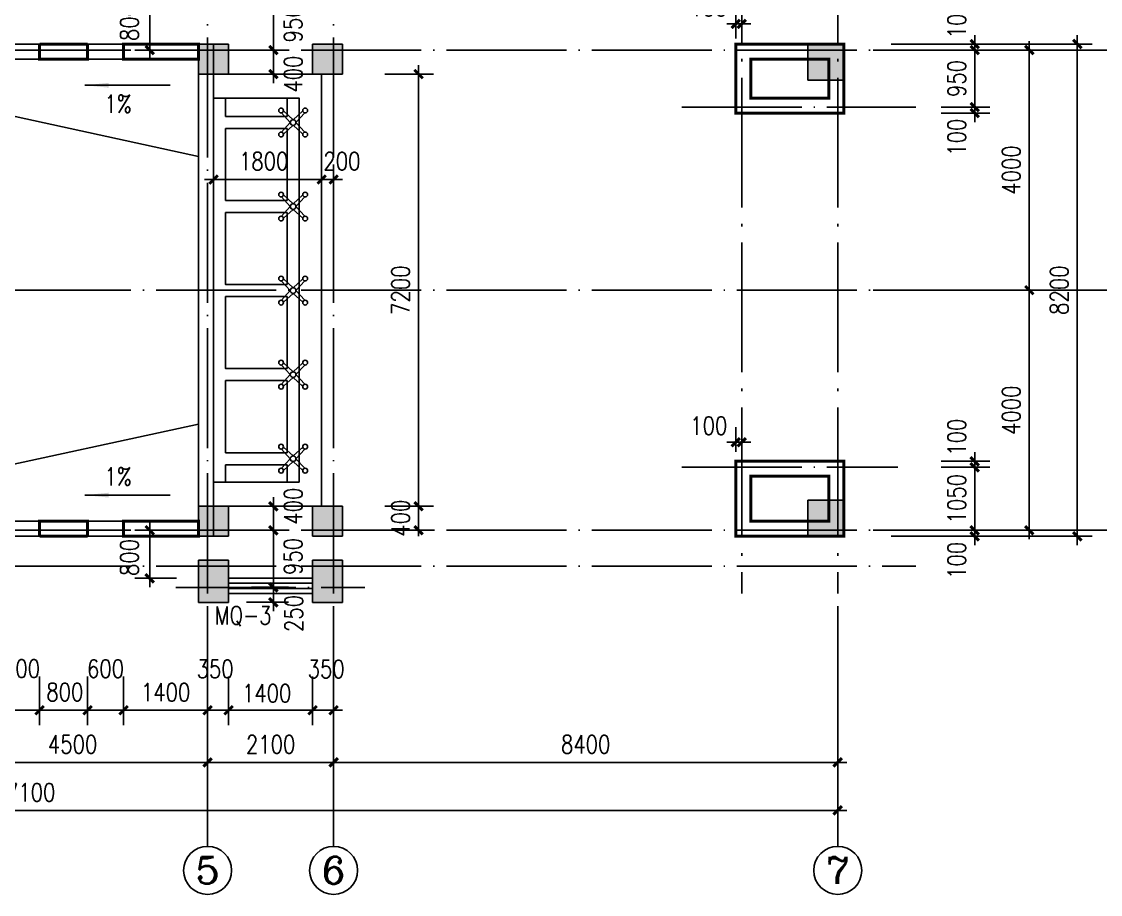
# Model space of a CAD drawing. Extents: x 535358 to 858566, y -185481 to -98609.
# Drawn here: x 797393 to 815370, y -142450 to -127909 of the extents above; entities that cross this region are included whole.
import ezdxf
from ezdxf.enums import TextEntityAlignment as Align

# ---------------------------------------------------------------- set-up
doc = ezdxf.new("R2010")
doc.units = 0
doc.header["$LTSCALE"] = 1000
doc.header["$MEASUREMENT"] = 0
doc.linetypes.add('ACAD_ISO04W100', pattern=[30.5, 24, -3, 0.5, -3])
doc.linetypes.add('DOTE', pattern=[2.42, 2, -0.2, 0.02, -0.2])
doc.layers.get('0').update_dxf_attribs({"linetype": 'CONTINUOUS'})
doc.layers.get('DEFPOINTS').update_dxf_attribs({"linetype": 'CONTINUOUS'})
for name, color, linetype in [('AXIS', 3, 'CONTINUOUS'), ('AXIS_TEXT', 3, 'CONTINUOUS'), ('COLUMN', 7, 'CONTINUOUS'), ('DOTE', 1, 'DOTE'), ('LEVL', 3, 'CONTINUOUS'), ('PUB_DIM', 3, 'CONTINUOUS'), ('PUB_SYMB', 3, 'CONTINUOUS'), ('PUB_WALL', 255, 'CONTINUOUS'), ('SOLID_HATCH', 251, 'CONTINUOUS'), ('WALL', 151, 'CONTINUOUS'), ('WINDOW', 2, 'CONTINUOUS'), ('WINDOW_TEXT', 7, 'CONTINUOUS')]:
    doc.layers.add(name, color=color, linetype=linetype)
doc.styles.add('_SIMPLEX', font='SIMPLEX.shx', dxfattribs={"width": 0.8})
doc.styles.add('COMPLEX', font='COMPLEX.shx')
doc.styles.add('dim_font', font='SIMPLEX.shx', dxfattribs={"width": 0.8})
doc.styles.add('SIMPLEX', font='SIMPLEX.SHX')
doc.dimstyles.new('DIMN', dxfattribs={"dimtxt": 300, "dimasz": 100, "dimexe": 250, "dimexo": 300, "dimgap": 0, "dimtad": 0, "dimdec": 0, "dimzin": 0, "dimdsep": 46, "dimtxsty": 'dim_font', "dimblk": 'ARCHTICK', "dimcen": 0.09, "dimdle": 150, "dimclrt": 7, "dimazin": 0, "dimtfac": 1, "dimtdec": 0, "dimtix": 1, "dimtmove": 2, "dimatfit": 3, "dimldrblk": 'ARCHTICK', "dimfxl": 1, "dimtvp": 1, "dimtolj": 1, "dimtzin": 0, "dimarcsym": 0})

# ---------------------------------------------------------------- blocks, each defined once
blk = doc.blocks.new('_FZH')
for p, q in [((-0.5, 0.5), (-0.5, -0.5)), ((0.5, 0.5), (-0.5, 0.5)), ((0.5, -0.5), (0.5, 0.5)), ((-0.5, -0.5), (0.5, -0.5))]:
    blk.add_line(p, q)
at = {"layer": 'SOLID_HATCH'}
blk.add_solid([(0.5, 0.5), (0.5, -0.5), (-0.5, 0.5), (-0.5, -0.5)], dxfattribs=at)
blk = doc.blocks.new('_wblk')
for p, q in [((-0.5, 0.5), (0.5, 0.5)), ((0.5, 0.167), (-0.5, 0.167)), ((0.5, -0.167), (-0.5, -0.167)), ((-0.5, -0.5), (0.5, -0.5))]:
    blk.add_line(p, q)
at = {"layer": 'WINDOW_TEXT', "style": 'SIMPLEX', "flags": 9}
blk.add_attdef('A', text='', height=1, dxfattribs=at).set_placement((0, 1.5), align=Align.MIDDLE)
blk = doc.blocks.new('_archtick')
at = {"const_width": 0.5}
blk.add_lwpolyline([(-0.7, -0.7), (0.7, 0.7)], dxfattribs=at)
blk = doc.blocks.new('*D786')
at = {"layer": 'AXIS', "color": 0, "lineweight": -2, "transparency": 16777216}
for p, q in [((814185, -128234), (814185, -132534)), ((811885, -128384), (814435, -128384)), ((811885, -132384), (814435, -132384))]:
    blk.add_line(p, q, dxfattribs=at)
at = {"layer": 'DEFPOINTS', "color": 0, "transparency": 16777216}
for p in [(811585, -128384), (811585, -132384), (814185, -132384)]:
    blk.add_point(p, dxfattribs=at)
at = {"layer": 'AXIS', "color": 0, "lineweight": -2, "transparency": 16777216, "xscale": 100, "yscale": 100, "zscale": 100}
for p, rotation in [((814185, -128384), 90), ((814185, -132384), 270)]:
    blk.add_blockref('_archtick', p, dxfattribs=dict(at, rotation=rotation))
at = {"layer": 'AXIS', "color": 7, "transparency": 16777216, "insert": (813885, -130384), "char_height": 300, "attachment_point": 5, "rotation": 90, "style": 'dim_font'}
blk.add_mtext('\\A1;4000', dxfattribs=at)
blk = doc.blocks.new('*D787')
at = {"layer": 'AXIS', "color": 0, "lineweight": -2, "transparency": 16777216}
for p, q in [((814185, -132234), (814185, -136534)), ((811885, -132384), (814435, -132384)), ((811885, -136384), (814435, -136384))]:
    blk.add_line(p, q, dxfattribs=at)
at = {"layer": 'DEFPOINTS', "color": 0, "transparency": 16777216}
for p in [(811585, -132384), (811585, -136384), (814185, -136384)]:
    blk.add_point(p, dxfattribs=at)
at = {"layer": 'AXIS', "color": 0, "lineweight": -2, "transparency": 16777216, "xscale": 100, "yscale": 100, "zscale": 100}
for p, rotation in [((814185, -132384), 90), ((814185, -136384), 270)]:
    blk.add_blockref('_archtick', p, dxfattribs=dict(at, rotation=rotation))
at = {"layer": 'AXIS', "color": 7, "transparency": 16777216, "insert": (813885, -134384), "char_height": 300, "attachment_point": 5, "rotation": 90, "style": 'dim_font'}
blk.add_mtext('\\A1;4000', dxfattribs=at)
blk = doc.blocks.new('*D788')
at = {"layer": 'AXIS', "color": 0, "lineweight": -2, "transparency": 16777216}
for p, q in [((814985, -128134), (814985, -136634)), ((811885, -128284), (815235, -128284)), ((811885, -136484), (815235, -136484))]:
    blk.add_line(p, q, dxfattribs=at)
at = {"layer": 'DEFPOINTS', "color": 0, "transparency": 16777216}
for p in [(811585, -128284), (811585, -136484), (814985, -136484)]:
    blk.add_point(p, dxfattribs=at)
at = {"layer": 'AXIS', "color": 0, "lineweight": -2, "transparency": 16777216, "xscale": 100, "yscale": 100, "zscale": 100}
for p, rotation in [((814985, -128284), 90), ((814985, -136484), 270)]:
    blk.add_blockref('_archtick', p, dxfattribs=dict(at, rotation=rotation))
at = {"layer": 'AXIS', "color": 7, "transparency": 16777216, "insert": (814685, -132384), "char_height": 300, "attachment_point": 5, "rotation": 90, "style": 'dim_font'}
blk.add_mtext('\\A1;8200', dxfattribs=at)
blk = doc.blocks.new('*D789')
at = {"layer": 'AXIS', "color": 0, "lineweight": -2, "transparency": 16777216}
for p, q in [((800493, -137950), (800493, -140500)), ((802593, -137950), (802593, -140500)), ((802743, -140250), (800343, -140250))]:
    blk.add_line(p, q, dxfattribs=at)
at = {"layer": 'DEFPOINTS', "color": 0, "transparency": 16777216}
for p in [(800493, -137650), (802593, -137650), (800493, -140250)]:
    blk.add_point(p, dxfattribs=at)
at = {"layer": 'AXIS', "color": 0, "lineweight": -2, "transparency": 16777216, "xscale": 100, "yscale": 100, "zscale": 100, "rotation": 180}
blk.add_blockref('_archtick', (800493, -140250), dxfattribs=at)
at = {"layer": 'AXIS', "color": 0, "lineweight": -2, "transparency": 16777216, "xscale": 100, "yscale": 100, "zscale": 100}
blk.add_blockref('_archtick', (802593, -140250), dxfattribs=at)
at = {"layer": 'AXIS', "color": 7, "transparency": 16777216, "insert": (801543, -139950), "char_height": 300, "attachment_point": 5, "style": 'dim_font'}
blk.add_mtext('\\A1;2100', dxfattribs=at)
blk = doc.blocks.new('*D790')
at = {"layer": 'AXIS', "color": 0, "lineweight": -2, "transparency": 16777216}
for p, q in [((795993, -137950), (795993, -140500)), ((800493, -137950), (800493, -140500)), ((800643, -140250), (795843, -140250))]:
    blk.add_line(p, q, dxfattribs=at)
at = {"layer": 'DEFPOINTS', "color": 0, "transparency": 16777216}
for p in [(795993, -137650), (800493, -137650), (795993, -140250)]:
    blk.add_point(p, dxfattribs=at)
at = {"layer": 'AXIS', "color": 0, "lineweight": -2, "transparency": 16777216, "xscale": 100, "yscale": 100, "zscale": 100, "rotation": 180}
blk.add_blockref('_archtick', (795993, -140250), dxfattribs=at)
at = {"layer": 'AXIS', "color": 0, "lineweight": -2, "transparency": 16777216, "xscale": 100, "yscale": 100, "zscale": 100}
blk.add_blockref('_archtick', (800493, -140250), dxfattribs=at)
at = {"layer": 'AXIS', "color": 7, "transparency": 16777216, "insert": (798243, -139950), "char_height": 300, "attachment_point": 5, "style": 'dim_font'}
blk.add_mtext('\\A1;4500', dxfattribs=at)
blk = doc.blocks.new('*D794')
at = {"layer": 'AXIS', "color": 0, "lineweight": -2, "transparency": 16777216}
for p, q in [((783893, -137950), (783893, -141300)), ((810993, -137950), (810993, -141300)), ((811143, -141050), (783743, -141050))]:
    blk.add_line(p, q, dxfattribs=at)
at = {"layer": 'DEFPOINTS', "color": 0, "transparency": 16777216}
for p in [(783893, -137650), (810993, -137650), (783893, -141050)]:
    blk.add_point(p, dxfattribs=at)
at = {"layer": 'AXIS', "color": 0, "lineweight": -2, "transparency": 16777216, "xscale": 100, "yscale": 100, "zscale": 100, "rotation": 180}
blk.add_blockref('_archtick', (783893, -141050), dxfattribs=at)
at = {"layer": 'AXIS', "color": 0, "lineweight": -2, "transparency": 16777216, "xscale": 100, "yscale": 100, "zscale": 100}
blk.add_blockref('_archtick', (810993, -141050), dxfattribs=at)
at = {"layer": 'AXIS', "color": 7, "transparency": 16777216, "insert": (797443, -140750), "char_height": 300, "attachment_point": 5, "style": 'dim_font'}
blk.add_mtext('\\A1;27100', dxfattribs=at)
blk = doc.blocks.new('_axiso')
blk.add_circle((0, 0), 0.5)
at = {"layer": 'AXIS_TEXT', "style": 'COMPLEX', "width": 1.041667}
blk.add_attdef('A', text='', height=0.56, dxfattribs=at).set_placement((-0.25, -0.28), (0.25, -0.28), align=Align.FIT)
blk = doc.blocks.new('*D801')
at = {"layer": 'DEFPOINTS', "color": 0, "transparency": 16777216}
for p in [(812414, -128384), (812414, -129334), (813275, -129334)]:
    blk.add_point(p, dxfattribs=at)
at = {"layer": 'PUB_DIM', "color": 0, "lineweight": -2, "transparency": 16777216}
for p, q in [((813275, -128234), (813275, -129484)), ((812714, -128384), (813525, -128384)), ((812714, -129334), (813525, -129334))]:
    blk.add_line(p, q, dxfattribs=at)
at = {"layer": 'PUB_DIM', "color": 0, "lineweight": -2, "transparency": 16777216, "xscale": 100, "yscale": 100, "zscale": 100}
for p, rotation in [((813275, -128384), 90), ((813275, -129334), 270)]:
    blk.add_blockref('_archtick', p, dxfattribs=dict(at, rotation=rotation))
at = {"layer": 'PUB_DIM', "color": 7, "transparency": 16777216, "insert": (812975, -128859), "char_height": 300, "attachment_point": 5, "rotation": 90, "style": 'dim_font'}
blk.add_mtext('\\A1;950', dxfattribs=at)
blk = doc.blocks.new('*D802')
at = {"layer": 'DEFPOINTS', "color": 0, "transparency": 16777216}
for p in [(812414, -135334), (812414, -136384), (813275, -136384)]:
    blk.add_point(p, dxfattribs=at)
at = {"layer": 'PUB_DIM', "color": 0, "lineweight": -2, "transparency": 16777216}
for p, q in [((813275, -135184), (813275, -136534)), ((812714, -135334), (813525, -135334)), ((812714, -136384), (813525, -136384))]:
    blk.add_line(p, q, dxfattribs=at)
at = {"layer": 'PUB_DIM', "color": 0, "lineweight": -2, "transparency": 16777216, "xscale": 100, "yscale": 100, "zscale": 100}
for p, rotation in [((813275, -135334), 90), ((813275, -136384), 270)]:
    blk.add_blockref('_archtick', p, dxfattribs=dict(at, rotation=rotation))
at = {"layer": 'PUB_DIM', "color": 7, "transparency": 16777216, "insert": (812975, -135859), "char_height": 300, "attachment_point": 5, "rotation": 90, "style": 'dim_font'}
blk.add_mtext('\\A1;1050', dxfattribs=at)
blk = doc.blocks.new('*D803')
at = {"layer": 'AXIS', "color": 0, "lineweight": -2, "transparency": 16777216}
for p, q in [((802593, -137950), (802593, -140500)), ((810993, -137950), (810993, -140500)), ((811143, -140250), (802443, -140250))]:
    blk.add_line(p, q, dxfattribs=at)
at = {"layer": 'DEFPOINTS', "color": 0, "transparency": 16777216}
for p in [(802593, -137650), (810993, -137650), (802593, -140250)]:
    blk.add_point(p, dxfattribs=at)
at = {"layer": 'AXIS', "color": 0, "lineweight": -2, "transparency": 16777216, "xscale": 100, "yscale": 100, "zscale": 100, "rotation": 180}
blk.add_blockref('_archtick', (802593, -140250), dxfattribs=at)
at = {"layer": 'AXIS', "color": 0, "lineweight": -2, "transparency": 16777216, "xscale": 100, "yscale": 100, "zscale": 100}
blk.add_blockref('_archtick', (810993, -140250), dxfattribs=at)
at = {"layer": 'AXIS', "color": 7, "transparency": 16777216, "insert": (806793, -139950), "char_height": 300, "attachment_point": 5, "style": 'dim_font'}
blk.add_mtext('\\A1;8400', dxfattribs=at)
blk = doc.blocks.new('A$C675079D2')
for p, q in [((298, 574), (290, 356)), ((347, 574), (356, 356)), ((290, 356), (72, 347)), ((290, 290), (72, 299)), ((298, 72), (290, 290)), ((347, 72), (356, 290)), ((356, 356), (574, 347)), ((356, 290), (574, 299))]:
    blk.add_line(p, q)
for centre, radius in [((323, 606), 40), ((40, 323), 40), ((323, 323), 47), ((606, 323), 40), ((323, 40), 40)]:
    blk.add_circle(centre, radius)
blk = doc.blocks.new('A$C2CE6479E')
blk.add_blockref('A$C675079D2', (0, 0))
blk = doc.blocks.new('A$C7A80776F')
at = {"color": 7, "rotation": 45}
blk.add_blockref('A$C2CE6479E', (240, -217), dxfattribs=at)
blk = doc.blocks.new('*D818')
at = {"layer": 'DEFPOINTS', "color": 0, "transparency": 16777216}
for p in [(797093, -138521), (797693, -138521), (797693, -139382)]:
    blk.add_point(p, dxfattribs=at)
at = {"layer": 'PUB_DIM', "color": 0, "lineweight": -2, "transparency": 16777216}
for p, q in [((797093, -138821), (797093, -139632)), ((797693, -138821), (797693, -139632)), ((796943, -139382), (797843, -139382))]:
    blk.add_line(p, q, dxfattribs=at)
at = {"layer": 'PUB_DIM', "color": 0, "lineweight": -2, "transparency": 16777216, "xscale": 100, "yscale": 100, "zscale": 100, "rotation": 180}
blk.add_blockref('_archtick', (797093, -139382), dxfattribs=at)
at = {"layer": 'PUB_DIM', "color": 0, "lineweight": -2, "transparency": 16777216, "xscale": 100, "yscale": 100, "zscale": 100}
blk.add_blockref('_archtick', (797693, -139382), dxfattribs=at)
at = {"layer": 'PUB_DIM', "color": 7, "transparency": 16777216, "insert": (797393, -138688), "char_height": 300, "attachment_point": 5, "style": 'dim_font'}
blk.add_mtext('\\A1;600', dxfattribs=at)
blk = doc.blocks.new('*D819')
at = {"layer": 'DEFPOINTS', "color": 0, "transparency": 16777216}
for p in [(797693, -138521), (798493, -138521), (798493, -139382)]:
    blk.add_point(p, dxfattribs=at)
at = {"layer": 'PUB_DIM', "color": 0, "lineweight": -2, "transparency": 16777216}
for p, q in [((797693, -138821), (797693, -139632)), ((798493, -138821), (798493, -139632)), ((797543, -139382), (798643, -139382))]:
    blk.add_line(p, q, dxfattribs=at)
at = {"layer": 'PUB_DIM', "color": 0, "lineweight": -2, "transparency": 16777216, "xscale": 100, "yscale": 100, "zscale": 100, "rotation": 180}
blk.add_blockref('_archtick', (797693, -139382), dxfattribs=at)
at = {"layer": 'PUB_DIM', "color": 0, "lineweight": -2, "transparency": 16777216, "xscale": 100, "yscale": 100, "zscale": 100}
blk.add_blockref('_archtick', (798493, -139382), dxfattribs=at)
at = {"layer": 'PUB_DIM', "color": 7, "transparency": 16777216, "insert": (798114, -139079), "char_height": 300, "attachment_point": 5, "style": 'dim_font'}
blk.add_mtext('\\A1;800', dxfattribs=at)
blk = doc.blocks.new('*D820')
at = {"layer": 'DEFPOINTS', "color": 0, "transparency": 16777216}
for p in [(798493, -138521), (799093, -138521), (799093, -139382)]:
    blk.add_point(p, dxfattribs=at)
at = {"layer": 'PUB_DIM', "color": 0, "lineweight": -2, "transparency": 16777216}
for p, q in [((798493, -138821), (798493, -139632)), ((799093, -138821), (799093, -139632)), ((798343, -139382), (799243, -139382))]:
    blk.add_line(p, q, dxfattribs=at)
at = {"layer": 'PUB_DIM', "color": 0, "lineweight": -2, "transparency": 16777216, "xscale": 100, "yscale": 100, "zscale": 100, "rotation": 180}
blk.add_blockref('_archtick', (798493, -139382), dxfattribs=at)
at = {"layer": 'PUB_DIM', "color": 0, "lineweight": -2, "transparency": 16777216, "xscale": 100, "yscale": 100, "zscale": 100}
blk.add_blockref('_archtick', (799093, -139382), dxfattribs=at)
at = {"layer": 'PUB_DIM', "color": 7, "transparency": 16777216, "insert": (798793, -138691), "char_height": 300, "attachment_point": 5, "style": 'dim_font'}
blk.add_mtext('\\A1;600', dxfattribs=at)
blk = doc.blocks.new('*D821')
at = {"layer": 'DEFPOINTS', "color": 0, "transparency": 16777216}
for p in [(799093, -138521), (800493, -138521), (800493, -139382)]:
    blk.add_point(p, dxfattribs=at)
at = {"layer": 'PUB_DIM', "color": 0, "lineweight": -2, "transparency": 16777216}
for p, q in [((799093, -138821), (799093, -139632)), ((800493, -138821), (800493, -139632)), ((798943, -139382), (800643, -139382))]:
    blk.add_line(p, q, dxfattribs=at)
at = {"layer": 'PUB_DIM', "color": 0, "lineweight": -2, "transparency": 16777216, "xscale": 100, "yscale": 100, "zscale": 100, "rotation": 180}
blk.add_blockref('_archtick', (799093, -139382), dxfattribs=at)
at = {"layer": 'PUB_DIM', "color": 0, "lineweight": -2, "transparency": 16777216, "xscale": 100, "yscale": 100, "zscale": 100}
blk.add_blockref('_archtick', (800493, -139382), dxfattribs=at)
at = {"layer": 'PUB_DIM', "color": 7, "transparency": 16777216, "insert": (799793, -139082), "char_height": 300, "attachment_point": 5, "style": 'dim_font'}
blk.add_mtext('\\A1;1400', dxfattribs=at)
blk = doc.blocks.new('*D825')
at = {"layer": 'DEFPOINTS', "color": 0, "transparency": 16777216}
for p in [(800493, -138521), (800843, -138521), (800843, -139382)]:
    blk.add_point(p, dxfattribs=at)
at = {"layer": 'PUB_DIM', "color": 0, "lineweight": -2, "transparency": 16777216}
for p, q in [((800493, -138821), (800493, -139632)), ((800843, -138821), (800843, -139632)), ((800343, -139382), (800993, -139382))]:
    blk.add_line(p, q, dxfattribs=at)
at = {"layer": 'PUB_DIM', "color": 0, "lineweight": -2, "transparency": 16777216, "xscale": 100, "yscale": 100, "zscale": 100, "rotation": 180}
blk.add_blockref('_archtick', (800493, -139382), dxfattribs=at)
at = {"layer": 'PUB_DIM', "color": 0, "lineweight": -2, "transparency": 16777216, "xscale": 100, "yscale": 100, "zscale": 100}
blk.add_blockref('_archtick', (800843, -139382), dxfattribs=at)
at = {"layer": 'PUB_DIM', "color": 7, "transparency": 16777216, "insert": (800618, -138694), "char_height": 300, "attachment_point": 5, "style": 'dim_font'}
blk.add_mtext('\\A1;350', dxfattribs=at)
blk = doc.blocks.new('*D826')
at = {"layer": 'DEFPOINTS', "color": 0, "transparency": 16777216}
for p in [(800843, -138521), (802243, -138521), (802243, -139382)]:
    blk.add_point(p, dxfattribs=at)
at = {"layer": 'PUB_DIM', "color": 0, "lineweight": -2, "transparency": 16777216}
for p, q in [((800843, -138821), (800843, -139632)), ((802243, -138821), (802243, -139632)), ((800693, -139382), (802393, -139382))]:
    blk.add_line(p, q, dxfattribs=at)
at = {"layer": 'PUB_DIM', "color": 0, "lineweight": -2, "transparency": 16777216, "xscale": 100, "yscale": 100, "zscale": 100, "rotation": 180}
blk.add_blockref('_archtick', (800843, -139382), dxfattribs=at)
at = {"layer": 'PUB_DIM', "color": 0, "lineweight": -2, "transparency": 16777216, "xscale": 100, "yscale": 100, "zscale": 100}
blk.add_blockref('_archtick', (802243, -139382), dxfattribs=at)
at = {"layer": 'PUB_DIM', "color": 7, "transparency": 16777216, "insert": (801477, -139098), "char_height": 300, "attachment_point": 5, "style": 'dim_font'}
blk.add_mtext('\\A1;1400', dxfattribs=at)
blk = doc.blocks.new('*D827')
at = {"layer": 'DEFPOINTS', "color": 0, "transparency": 16777216}
for p in [(802243, -138521), (802593, -138521), (802593, -139382)]:
    blk.add_point(p, dxfattribs=at)
at = {"layer": 'PUB_DIM', "color": 0, "lineweight": -2, "transparency": 16777216}
for p, q in [((802243, -138821), (802243, -139632)), ((802593, -138821), (802593, -139632)), ((802093, -139382), (802743, -139382))]:
    blk.add_line(p, q, dxfattribs=at)
at = {"layer": 'PUB_DIM', "color": 0, "lineweight": -2, "transparency": 16777216, "xscale": 100, "yscale": 100, "zscale": 100, "rotation": 180}
blk.add_blockref('_archtick', (802243, -139382), dxfattribs=at)
at = {"layer": 'PUB_DIM', "color": 0, "lineweight": -2, "transparency": 16777216, "xscale": 100, "yscale": 100, "zscale": 100}
blk.add_blockref('_archtick', (802593, -139382), dxfattribs=at)
at = {"layer": 'PUB_DIM', "color": 7, "transparency": 16777216, "insert": (802468, -138696), "char_height": 300, "attachment_point": 5, "style": 'dim_font'}
blk.add_mtext('\\A1;350', dxfattribs=at)
blk = doc.blocks.new('*D830')
at = {"layer": 'DEFPOINTS', "color": 0, "transparency": 16777216}
for p in [(803147, -128784), (803147, -135984), (804008, -135984)]:
    blk.add_point(p, dxfattribs=at)
at = {"layer": 'PUB_DIM', "color": 0, "lineweight": -2, "transparency": 16777216}
for p, q in [((804008, -128634), (804008, -136134)), ((803447, -128784), (804258, -128784)), ((803447, -135984), (804258, -135984))]:
    blk.add_line(p, q, dxfattribs=at)
at = {"layer": 'PUB_DIM', "color": 0, "lineweight": -2, "transparency": 16777216, "xscale": 100, "yscale": 100, "zscale": 100}
for p, rotation in [((804008, -128784), 90), ((804008, -135984), 270)]:
    blk.add_blockref('_archtick', p, dxfattribs=dict(at, rotation=rotation))
at = {"layer": 'PUB_DIM', "color": 7, "transparency": 16777216, "insert": (803708, -132384), "char_height": 300, "attachment_point": 5, "rotation": 90, "style": 'dim_font'}
blk.add_mtext('\\A1;7200', dxfattribs=at)
blk = doc.blocks.new('*D831')
at = {"layer": 'DEFPOINTS', "color": 0, "transparency": 16777216}
for p in [(803147, -135984), (803147, -136384), (804008, -136384)]:
    blk.add_point(p, dxfattribs=at)
at = {"layer": 'PUB_DIM', "color": 0, "lineweight": -2, "transparency": 16777216}
for p, q in [((804008, -135984), (804008, -135884)), ((803447, -135984), (804258, -135984)), ((804008, -135984), (804008, -136384)), ((803447, -136384), (804258, -136384)), ((804008, -136384), (804008, -136484))]:
    blk.add_line(p, q, dxfattribs=at)
at = {"layer": 'PUB_DIM', "color": 0, "lineweight": -2, "transparency": 16777216, "xscale": 100, "yscale": 100, "zscale": 100}
for p, rotation in [((804008, -135984), 270), ((804008, -136384), 90)]:
    blk.add_blockref('_archtick', p, dxfattribs=dict(at, rotation=rotation))
at = {"layer": 'PUB_DIM', "color": 7, "transparency": 16777216, "insert": (803708, -136184), "char_height": 300, "attachment_point": 5, "rotation": 90, "style": 'dim_font'}
blk.add_mtext('\\A1;400', dxfattribs=at)
blk = doc.blocks.new('*D832')
at = {"layer": 'DEFPOINTS', "color": 0, "transparency": 16777216}
for p in [(802393, -130541), (800593, -131403), (802393, -131403)]:
    blk.add_point(p, dxfattribs=at)
at = {"layer": 'PUB_DIM', "color": 0, "lineweight": -2, "transparency": 16777216}
for p, q in [((800593, -131103), (800593, -130291)), ((802393, -131103), (802393, -130291)), ((800443, -130541), (802543, -130541))]:
    blk.add_line(p, q, dxfattribs=at)
at = {"layer": 'PUB_DIM', "color": 0, "lineweight": -2, "transparency": 16777216, "xscale": 100, "yscale": 100, "zscale": 100, "rotation": 180}
blk.add_blockref('_archtick', (800593, -130541), dxfattribs=at)
at = {"layer": 'PUB_DIM', "color": 0, "lineweight": -2, "transparency": 16777216, "xscale": 100, "yscale": 100, "zscale": 100}
blk.add_blockref('_archtick', (802393, -130541), dxfattribs=at)
at = {"layer": 'PUB_DIM', "color": 7, "transparency": 16777216, "insert": (801427, -130235), "char_height": 300, "attachment_point": 5, "style": 'dim_font'}
blk.add_mtext('\\A1;1800', dxfattribs=at)
blk = doc.blocks.new('*D833')
at = {"layer": 'DEFPOINTS', "color": 0, "transparency": 16777216}
for p in [(802593, -130541), (802393, -131403), (802593, -131403)]:
    blk.add_point(p, dxfattribs=at)
at = {"layer": 'PUB_DIM', "color": 0, "lineweight": -2, "transparency": 16777216}
for p, q in [((802393, -131103), (802393, -130291)), ((802593, -131103), (802593, -130291)), ((802243, -130541), (802743, -130541))]:
    blk.add_line(p, q, dxfattribs=at)
at = {"layer": 'PUB_DIM', "color": 0, "lineweight": -2, "transparency": 16777216, "xscale": 100, "yscale": 100, "zscale": 100, "rotation": 180}
blk.add_blockref('_archtick', (802393, -130541), dxfattribs=at)
at = {"layer": 'PUB_DIM', "color": 0, "lineweight": -2, "transparency": 16777216, "xscale": 100, "yscale": 100, "zscale": 100}
blk.add_blockref('_archtick', (802593, -130541), dxfattribs=at)
at = {"layer": 'PUB_DIM', "color": 7, "transparency": 16777216, "insert": (802732, -130235), "char_height": 300, "attachment_point": 5, "style": 'dim_font'}
blk.add_mtext('\\A1;200', dxfattribs=at)
blk = doc.blocks.new('*D841')
at = {"layer": 'DEFPOINTS', "color": 0, "transparency": 16777216}
for p in [(809393, -127947), (809293, -128489), (809393, -128489)]:
    blk.add_point(p, dxfattribs=at)
at = {"layer": 'PUB_DIM', "color": 0, "lineweight": -2, "transparency": 16777216}
for p, q in [((809293, -128189), (809293, -127697)), ((809393, -128189), (809393, -127697)), ((809143, -127947), (809543, -127947))]:
    blk.add_line(p, q, dxfattribs=at)
at = {"layer": 'PUB_DIM', "color": 0, "lineweight": -2, "transparency": 16777216, "xscale": 100, "yscale": 100, "zscale": 100, "rotation": 180}
blk.add_blockref('_archtick', (809293, -127947), dxfattribs=at)
at = {"layer": 'PUB_DIM', "color": 0, "lineweight": -2, "transparency": 16777216, "xscale": 100, "yscale": 100, "zscale": 100}
blk.add_blockref('_archtick', (809393, -127947), dxfattribs=at)
at = {"layer": 'PUB_DIM', "color": 7, "transparency": 16777216, "insert": (808843, -127672), "char_height": 300, "attachment_point": 5, "style": 'dim_font'}
blk.add_mtext('\\A1;100', dxfattribs=at)
blk = doc.blocks.new('*D842')
at = {"layer": 'DEFPOINTS', "color": 0, "transparency": 16777216}
for p in [(809393, -134917), (809293, -135378), (809393, -135378)]:
    blk.add_point(p, dxfattribs=at)
at = {"layer": 'PUB_DIM', "color": 0, "lineweight": -2, "transparency": 16777216}
for p, q in [((809293, -135078), (809293, -134667)), ((809393, -135078), (809393, -134667)), ((809143, -134917), (809543, -134917))]:
    blk.add_line(p, q, dxfattribs=at)
at = {"layer": 'PUB_DIM', "color": 0, "lineweight": -2, "transparency": 16777216, "xscale": 100, "yscale": 100, "zscale": 100, "rotation": 180}
blk.add_blockref('_archtick', (809293, -134917), dxfattribs=at)
at = {"layer": 'PUB_DIM', "color": 0, "lineweight": -2, "transparency": 16777216, "xscale": 100, "yscale": 100, "zscale": 100}
blk.add_blockref('_archtick', (809393, -134917), dxfattribs=at)
at = {"layer": 'PUB_DIM', "color": 7, "transparency": 16777216, "insert": (808843, -134642), "char_height": 300, "attachment_point": 5, "style": 'dim_font'}
blk.add_mtext('\\A1;100', dxfattribs=at)
blk = doc.blocks.new('*D843')
at = {"layer": 'DEFPOINTS', "color": 0, "transparency": 16777216}
for p in [(812414, -129334), (812414, -129434), (813275, -129434)]:
    blk.add_point(p, dxfattribs=at)
at = {"layer": 'PUB_DIM', "color": 0, "lineweight": -2, "transparency": 16777216}
for p, q in [((813275, -129184), (813275, -129584)), ((812714, -129334), (813525, -129334)), ((812714, -129434), (813525, -129434))]:
    blk.add_line(p, q, dxfattribs=at)
at = {"layer": 'PUB_DIM', "color": 0, "lineweight": -2, "transparency": 16777216, "xscale": 100, "yscale": 100, "zscale": 100}
for p, rotation in [((813275, -129334), 90), ((813275, -129434), 270)]:
    blk.add_blockref('_archtick', p, dxfattribs=dict(at, rotation=rotation))
at = {"layer": 'PUB_DIM', "color": 7, "transparency": 16777216, "insert": (812975, -129837), "char_height": 300, "attachment_point": 5, "rotation": 90, "style": 'dim_font'}
blk.add_mtext('\\A1;100', dxfattribs=at)
blk = doc.blocks.new('*D844')
at = {"layer": 'DEFPOINTS', "color": 0, "transparency": 16777216}
for p in [(812414, -128284), (813275, -128284), (812414, -128384)]:
    blk.add_point(p, dxfattribs=at)
at = {"layer": 'PUB_DIM', "color": 0, "lineweight": -2, "transparency": 16777216}
for p, q in [((813275, -128534), (813275, -128134)), ((812714, -128284), (813525, -128284)), ((812714, -128384), (813525, -128384))]:
    blk.add_line(p, q, dxfattribs=at)
at = {"layer": 'PUB_DIM', "color": 0, "lineweight": -2, "transparency": 16777216, "xscale": 100, "yscale": 100, "zscale": 100}
for p, rotation in [((813275, -128284), 90), ((813275, -128384), 270)]:
    blk.add_blockref('_archtick', p, dxfattribs=dict(at, rotation=rotation))
at = {"layer": 'PUB_DIM', "color": 7, "transparency": 16777216, "insert": (812975, -127882), "char_height": 300, "attachment_point": 5, "rotation": 90, "style": 'dim_font'}
blk.add_mtext('\\A1;100', dxfattribs=at)
blk = doc.blocks.new('*D845')
at = {"layer": 'DEFPOINTS', "color": 0, "transparency": 16777216}
for p in [(812414, -136384), (812414, -136484), (813275, -136484)]:
    blk.add_point(p, dxfattribs=at)
at = {"layer": 'PUB_DIM', "color": 0, "lineweight": -2, "transparency": 16777216}
for p, q in [((813275, -136234), (813275, -136634)), ((812714, -136384), (813525, -136384)), ((812714, -136484), (813525, -136484))]:
    blk.add_line(p, q, dxfattribs=at)
at = {"layer": 'PUB_DIM', "color": 0, "lineweight": -2, "transparency": 16777216, "xscale": 100, "yscale": 100, "zscale": 100}
for p, rotation in [((813275, -136384), 90), ((813275, -136484), 270)]:
    blk.add_blockref('_archtick', p, dxfattribs=dict(at, rotation=rotation))
at = {"layer": 'PUB_DIM', "color": 7, "transparency": 16777216, "insert": (812975, -136885), "char_height": 300, "attachment_point": 5, "rotation": 90, "style": 'dim_font'}
blk.add_mtext('\\A1;100', dxfattribs=at)
blk = doc.blocks.new('*D846')
at = {"layer": 'DEFPOINTS', "color": 0, "transparency": 16777216}
for p in [(812414, -135234), (812414, -135334), (813275, -135234)]:
    blk.add_point(p, dxfattribs=at)
at = {"layer": 'PUB_DIM', "color": 0, "lineweight": -2, "transparency": 16777216}
for p, q in [((813275, -135484), (813275, -135084)), ((812714, -135234), (813525, -135234)), ((812714, -135334), (813525, -135334))]:
    blk.add_line(p, q, dxfattribs=at)
at = {"layer": 'PUB_DIM', "color": 0, "lineweight": -2, "transparency": 16777216, "xscale": 100, "yscale": 100, "zscale": 100}
for p, rotation in [((813275, -135234), 90), ((813275, -135334), 270)]:
    blk.add_blockref('_archtick', p, dxfattribs=dict(at, rotation=rotation))
at = {"layer": 'PUB_DIM', "color": 7, "transparency": 16777216, "insert": (812975, -134834), "char_height": 300, "attachment_point": 5, "rotation": 90, "style": 'dim_font'}
blk.add_mtext('\\A1;100', dxfattribs=at)
blk = doc.blocks.new('_ARROW')
blk.add_solid([(0, 0), (-1, 0.1), (-1, -0.1)])
blk = doc.blocks.new('*D1141')
at = {"layer": 'DEFPOINTS', "color": 0, "transparency": 16777216}
for p in [(800922, -127434), (800931, -128384), (801589, -128384)]:
    blk.add_point(p, dxfattribs=at)
at = {"layer": 'PUB_DIM', "color": 0, "lineweight": -2, "transparency": 16777216}
for p, q in [((801222, -127434), (801839, -127434)), ((801589, -127284), (801589, -128534)), ((801231, -128384), (801839, -128384))]:
    blk.add_line(p, q, dxfattribs=at)
at = {"layer": 'PUB_DIM', "color": 0, "lineweight": -2, "transparency": 16777216, "xscale": 100, "yscale": 100, "zscale": 100}
for p, rotation in [((801589, -127434), 90), ((801589, -128384), 270)]:
    blk.add_blockref('_archtick', p, dxfattribs=dict(at, rotation=rotation))
at = {"layer": 'PUB_DIM', "color": 7, "transparency": 16777216, "insert": (801917, -127949), "char_height": 300, "attachment_point": 5, "rotation": 90, "style": 'dim_font'}
blk.add_mtext('\\A1;950', dxfattribs=at)
blk = doc.blocks.new('*D1142')
at = {"layer": 'DEFPOINTS', "color": 0, "transparency": 16777216}
for p in [(800922, -128384), (800931, -128784), (801589, -128784)]:
    blk.add_point(p, dxfattribs=at)
at = {"layer": 'PUB_DIM', "color": 0, "lineweight": -2, "transparency": 16777216}
for p, q in [((801589, -128234), (801589, -128934)), ((801222, -128384), (801839, -128384)), ((801231, -128784), (801839, -128784))]:
    blk.add_line(p, q, dxfattribs=at)
at = {"layer": 'PUB_DIM', "color": 0, "lineweight": -2, "transparency": 16777216, "xscale": 100, "yscale": 100, "zscale": 100}
for p, rotation in [((801589, -128384), 90), ((801589, -128784), 270)]:
    blk.add_blockref('_archtick', p, dxfattribs=dict(at, rotation=rotation))
at = {"layer": 'PUB_DIM', "color": 7, "transparency": 16777216, "insert": (801921, -128784), "char_height": 300, "attachment_point": 5, "rotation": 90, "style": 'dim_font'}
blk.add_mtext('\\A1;400', dxfattribs=at)
blk = doc.blocks.new('*D1144')
at = {"layer": 'DEFPOINTS', "color": 0, "transparency": 16777216}
for p in [(800931, -136384), (801589, -136384), (800922, -137334)]:
    blk.add_point(p, dxfattribs=at)
at = {"layer": 'PUB_DIM', "color": 0, "lineweight": -2, "transparency": 16777216}
for p, q in [((801589, -137484), (801589, -136234)), ((801231, -136384), (801839, -136384)), ((801222, -137334), (801839, -137334))]:
    blk.add_line(p, q, dxfattribs=at)
at = {"layer": 'PUB_DIM', "color": 0, "lineweight": -2, "transparency": 16777216, "xscale": 100, "yscale": 100, "zscale": 100}
for p, rotation in [((801589, -136384), 90), ((801589, -137334), 270)]:
    blk.add_blockref('_archtick', p, dxfattribs=dict(at, rotation=rotation))
at = {"layer": 'PUB_DIM', "color": 7, "transparency": 16777216, "insert": (801917, -136820), "char_height": 300, "attachment_point": 5, "rotation": 90, "style": 'dim_font'}
blk.add_mtext('\\A1;950', dxfattribs=at)
blk = doc.blocks.new('*D1145')
at = {"layer": 'DEFPOINTS', "color": 0, "transparency": 16777216}
for p in [(800931, -135984), (801589, -135984), (800922, -136384)]:
    blk.add_point(p, dxfattribs=at)
at = {"layer": 'PUB_DIM', "color": 0, "lineweight": -2, "transparency": 16777216}
for p, q in [((801589, -136534), (801589, -135834)), ((801231, -135984), (801839, -135984)), ((801222, -136384), (801839, -136384))]:
    blk.add_line(p, q, dxfattribs=at)
at = {"layer": 'PUB_DIM', "color": 0, "lineweight": -2, "transparency": 16777216, "xscale": 100, "yscale": 100, "zscale": 100}
for p, rotation in [((801589, -135984), 90), ((801589, -136384), 270)]:
    blk.add_blockref('_archtick', p, dxfattribs=dict(at, rotation=rotation))
at = {"layer": 'PUB_DIM', "color": 7, "transparency": 16777216, "insert": (801921, -135984), "char_height": 300, "attachment_point": 5, "rotation": 90, "style": 'dim_font'}
blk.add_mtext('\\A1;400', dxfattribs=at)
blk = doc.blocks.new('*D1146')
at = {"layer": 'DEFPOINTS', "color": 0, "transparency": 16777216}
for p in [(800931, -137334), (801589, -137334), (800843, -137584)]:
    blk.add_point(p, dxfattribs=at)
at = {"layer": 'PUB_DIM', "color": 0, "lineweight": -2, "transparency": 16777216}
for p, q in [((801231, -137334), (801839, -137334)), ((801589, -137734), (801589, -137184)), ((801143, -137584), (801839, -137584))]:
    blk.add_line(p, q, dxfattribs=at)
at = {"layer": 'PUB_DIM', "color": 0, "lineweight": -2, "transparency": 16777216, "xscale": 100, "yscale": 100, "zscale": 100}
for p, rotation in [((801589, -137334), 90), ((801589, -137584), 270)]:
    blk.add_blockref('_archtick', p, dxfattribs=dict(at, rotation=rotation))
at = {"layer": 'PUB_DIM', "color": 7, "transparency": 16777216, "insert": (801928, -137770), "char_height": 300, "attachment_point": 5, "rotation": 90, "style": 'dim_font'}
blk.add_mtext('\\A1;250', dxfattribs=at)
blk = doc.blocks.new('*D1147')
at = {"layer": 'DEFPOINTS', "color": 0, "transparency": 16777216}
for p in [(800275, -127584), (799529, -128384), (800188, -128384)]:
    blk.add_point(p, dxfattribs=at)
at = {"layer": 'PUB_DIM', "color": 0, "lineweight": -2, "transparency": 16777216}
for p, q in [((799529, -127434), (799529, -128534)), ((799975, -127584), (799279, -127584)), ((799888, -128384), (799279, -128384))]:
    blk.add_line(p, q, dxfattribs=at)
at = {"layer": 'PUB_DIM', "color": 0, "lineweight": -2, "transparency": 16777216, "xscale": 100, "yscale": 100, "zscale": 100}
for p, rotation in [((799529, -127584), 90), ((799529, -128384), 270)]:
    blk.add_blockref('_archtick', p, dxfattribs=dict(at, rotation=rotation))
at = {"layer": 'PUB_DIM', "color": 7, "transparency": 16777216, "insert": (799191, -127924), "char_height": 300, "attachment_point": 5, "rotation": 90, "style": 'dim_font'}
blk.add_mtext('\\A1;800', dxfattribs=at)
blk = doc.blocks.new('*D1148')
at = {"layer": 'DEFPOINTS', "color": 0, "transparency": 16777216}
for p in [(799529, -136384), (800188, -136384), (800275, -137184)]:
    blk.add_point(p, dxfattribs=at)
at = {"layer": 'PUB_DIM', "color": 0, "lineweight": -2, "transparency": 16777216}
for p, q in [((799529, -137334), (799529, -136234)), ((799888, -136384), (799279, -136384)), ((799975, -137184), (799279, -137184))]:
    blk.add_line(p, q, dxfattribs=at)
at = {"layer": 'PUB_DIM', "color": 0, "lineweight": -2, "transparency": 16777216, "xscale": 100, "yscale": 100, "zscale": 100}
for p, rotation in [((799529, -136384), 90), ((799529, -137184), 270)]:
    blk.add_blockref('_archtick', p, dxfattribs=dict(at, rotation=rotation))
at = {"layer": 'PUB_DIM', "color": 7, "transparency": 16777216, "insert": (799191, -136837), "char_height": 300, "attachment_point": 5, "rotation": 90, "style": 'dim_font'}
blk.add_mtext('\\A1;800', dxfattribs=at)

msp = doc.modelspace()

# ---------------------------------------------------------------- linework, layer by layer
for points in [[(790553.3, -127934.5), (790553.3, -130155), (796542.7, -129329.3), (800343.3, -130155), (800343.3, -130155)], [(800593.3, -128784.5), (802393.3, -128784.5), (802393.3, -135984.5), (802393.3, -135984.5)], [(800593.3, -135984.5), (802393.3, -135984.5), (802393.3, -128784.5), (802393.3, -128784.5)], [(802018.3, -135584.5), (802018.3, -129184.5), (800593.3, -129184.5)], [(800793.3, -129491.1), (800793.3, -129184.5)], [(801818.3, -129491.1), (801818.3, -129184.5)], [(800793.3, -129491.1), (801818.3, -129491.1)], [(800793.3, -130891.1), (800793.3, -129691.1), (801818.3, -129691.1)], [(801818.3, -130891.1), (801818.3, -129691.1)], [(801818.3, -130891.1), (800793.3, -130891.1)], [(800793.3, -131091.1), (800793.3, -132291.1), (801818.3, -132291.1)], [(800793.3, -131091.1), (801818.3, -131091.1)], [(801818.3, -132291.1), (801818.3, -131091.1)], [(800793.3, -132491.1), (800793.3, -133691.1), (801818.3, -133691.1)], [(800793.3, -132491.1), (801818.3, -132491.1)], [(801818.3, -133691.1), (801818.3, -132491.1)], [(800793.3, -133891.1), (800793.3, -135091.1), (801818.3, -135091.1)], [(800793.3, -133891.1), (801818.3, -133891.1)], [(801818.3, -135091.1), (801818.3, -133891.1)], [(790553.3, -136834.5), (790553.3, -134614), (796542.7, -135439.7), (800343.3, -134614), (800343.3, -134614)], [(800793.3, -135291.1), (800793.3, -135584.5), (800793.3, -135584.5)], [(800793.3, -135291.1), (801818.3, -135291.1)], [(801818.3, -135584.5), (801818.3, -135291.1)], [(802018.3, -135584.5), (800593.3, -135584.5)]]:
    msp.add_lwpolyline(points)
at = {"layer": 'AXIS'}
for p, q in [((815584.9, -128384.5), (811584.9, -128384.5)), ((815584.9, -132384.5), (811584.9, -132384.5)), ((815584.9, -136384.5), (811584.9, -136384.5)), ((800493.3, -141650.3), (800493.3, -137650.3)), ((802593.3, -141650.3), (802593.3, -137650.3)), ((810993.3, -141650.3), (810993.3, -137650.3))]:
    msp.add_line(p, q, dxfattribs=at)
at = {"layer": 'DOTE'}
for p, q in [((800493.3, -137434.5), (800493.3, -126101.2)), ((802593.3, -137434.5), (802593.3, -126101.2)), ((782693.3, -128384.5), (812293.3, -128384.5)), ((808393.3, -129334.5), (812293.3, -129334.5)), ((782693.3, -132384.5), (812293.3, -132384.5)), ((808393.3, -135334.5), (811993.3, -135334.5)), ((782693.3, -136384.5), (812293.3, -136384.5)), ((782693.3, -136984.5), (812293.3, -136984.5)), ((799963.4, -137334.5), (803111.2, -137334.5))]:
    msp.add_line(p, q, dxfattribs=at)
at = {"layer": 'DOTE', "linetype": 'ACAD_ISO04W100', "ltscale": 0.09}
for p, q in [((809393.3, -126101.2), (809393.3, -137434.5)), ((810993.3, -126101.2), (810993.3, -137434.5))]:
    msp.add_line(p, q, dxfattribs=at)
at = {"layer": 'PUB_SYMB'}
for points in [[(798446.8, -128970.4), (799869.8, -128970.4)], [(798446.8, -135798.5), (799869.8, -135798.5)]]:
    msp.add_lwpolyline(points, dxfattribs=at)
at = {"layer": 'PUB_WALL', "const_width": 50}
for points in [[(798493.3, -128534.5), (798493.3, -128284.5), (798493.3, -128534.5), (797693.3, -128534.5), (797693.3, -128284.5), (797693.3, -128534.5)], [(798493.3, -128284.5), (797693.3, -128284.5)], [(798493.3, -136234.5), (798493.3, -136484.5), (798493.3, -136234.5), (797693.3, -136234.5), (797693.3, -136484.5), (797693.3, -136234.5)], [(800343.3, -136484.5), (799093.3, -136484.5), (799093.3, -136234.5), (800343.3, -136234.5), (800343.3, -136484.5)], [(798493.3, -136484.5), (797693.3, -136484.5)]]:
    msp.add_lwpolyline(points, dxfattribs=at)
for points in [[(800343.3, -128534.5), (799093.3, -128534.5), (799093.3, -128284.5), (800343.3, -128284.5)], [(811093.3, -128284.5), (811093.3, -129434.5), (809293.3, -129434.5), (809293.3, -128284.5)], [(810843.3, -128534.5), (810843.3, -129184.5), (809543.3, -129184.5), (809543.3, -128534.5)], [(811093.3, -135234.5), (811093.3, -136484.5), (809293.3, -136484.5), (809293.3, -135234.5)], [(810843.3, -135484.5), (810843.3, -136234.5), (809543.3, -136234.5), (809543.3, -135484.5)]]:
    msp.add_lwpolyline(points, close=True, dxfattribs=at)
at = {"layer": 'WALL'}
for p, q in [((795293.3, -128284.5), (800343.3, -128284.5)), ((797693.3, -128534.5), (797693.3, -128284.5)), ((798493.3, -128534.5), (798493.3, -128284.5)), ((800343.3, -128534.5), (800343.3, -128284.5)), ((800593.3, -128284.5), (800593.3, -136484.5)), ((809293.3, -128284.5), (811093.3, -128284.5)), ((809293.3, -129434.5), (809293.3, -128284.5)), ((811093.3, -128284.5), (811093.3, -129434.5)), ((795293.3, -128534.5), (800343.3, -128534.5)), ((800343.3, -128534.5), (800343.3, -136234.5)), ((809543.3, -128534.5), (810843.3, -128534.5)), ((809543.3, -129184.5), (809543.3, -128534.5)), ((810843.3, -128534.5), (810843.3, -129184.5)), ((810843.3, -129184.5), (809543.3, -129184.5)), ((811093.3, -129434.5), (809293.3, -129434.5)), ((809293.3, -135234.5), (811093.3, -135234.5)), ((809293.3, -136484.5), (809293.3, -135234.5)), ((811093.3, -135234.5), (811093.3, -136484.5)), ((809543.3, -135484.5), (810843.3, -135484.5)), ((809543.3, -136234.5), (809543.3, -135484.5)), ((810843.3, -135484.5), (810843.3, -136234.5)), ((795293.3, -136234.5), (800343.3, -136234.5)), ((797693.3, -136234.5), (797693.3, -136484.5)), ((798493.3, -136234.5), (798493.3, -136484.5)), ((800343.3, -136234.5), (800343.3, -136484.5)), ((810843.3, -136234.5), (809543.3, -136234.5)), ((795293.3, -136484.5), (800343.3, -136484.5)), ((811093.3, -136484.5), (809293.3, -136484.5))]:
    msp.add_line(p, q, dxfattribs=at)

# ---------------------------------------------------------------- block references
at = {"ltscale": 0.04, "xscale": -1, "rotation": 270}
for p in [(801678.3, -129831.1), (801678.3, -131231.1), (801678.3, -132631.1), (801678.3, -134031.1), (801678.3, -135431.1)]:
    msp.add_blockref('A$C7A80776F', p, dxfattribs=at)
at = {"layer": 'AXIS'}
ref = msp.add_blockref('_axiso', (800493.3, -142050.3), dxfattribs=dict(at, xscale=800, yscale=800, zscale=800))
ref.add_attrib('A', '5', dxfattribs={"layer": 'AXIS_TEXT', "height": 448, "style": 'COMPLEX', "width": 1.339286}).set_placement((800293.3, -142274.3), (800693.3, -142274.3), align=Align.FIT)
ref = msp.add_blockref('_axiso', (802593.3, -142050.3), dxfattribs=dict(at, xscale=800, yscale=800, zscale=800))
ref.add_attrib('A', '6', dxfattribs={"layer": 'AXIS_TEXT', "height": 448, "style": 'COMPLEX', "width": 1.339286}).set_placement((802393.3, -142274.3), (802793.3, -142274.3), align=Align.FIT)
ref = msp.add_blockref('_axiso', (810993.3, -142050.3), dxfattribs=dict(at, xscale=800, yscale=800, zscale=800))
ref.add_attrib('A', '7', dxfattribs={"layer": 'AXIS_TEXT', "height": 448, "style": 'COMPLEX', "width": 1.339286}).set_placement((810793.3, -142274.3), (811193.3, -142274.3), align=Align.FIT)
at = {"layer": 'COLUMN'}
for p, xscale, yscale, zscale in [((800593.3, -128534.5), 500, 500, 500), ((802493.3, -128534.5), -500, 500, 500), ((810793.3, -128584.5), 600, 600, 600), ((810793.3, -136184.5), 600, 600, 600)]:
    msp.add_blockref('_FZH', p, dxfattribs=dict(at, xscale=xscale, yscale=yscale, zscale=zscale))
at = {"layer": 'COLUMN', "zscale": 500, "rotation": 180}
for p, xscale, yscale in [((800593.3, -136234.5), -500, 500), ((802493.3, -136234.5), 500, 500), ((800593.3, -137234.5), -500, 700), ((802493.3, -137234.5), 500, 700)]:
    msp.add_blockref('_FZH', p, dxfattribs=dict(at, xscale=xscale, yscale=yscale))
at = {"layer": 'PUB_SYMB', "xscale": -400, "yscale": 400, "zscale": 400}
msp.add_blockref('_ARROW', (798446.8, -128970.4), dxfattribs=at)
at = {"layer": 'PUB_SYMB', "xscale": 400, "yscale": 400, "zscale": 400, "rotation": 180}
msp.add_blockref('_ARROW', (798446.8, -135798.5), dxfattribs=at)
at = {"layer": 'WINDOW'}
ref = msp.add_blockref('_wblk', (801543.3, -137309.5), dxfattribs=dict(at, xscale=-1400, yscale=250.0000000000437, zscale=1500))
ref.add_attrib('A', 'MQ-3', dxfattribs={"layer": 'WINDOW_TEXT', "height": 300, "style": '_SIMPLEX', "width": 0.8, "flags": 8}).set_placement((801084.7, -137815.7), align=Align.MIDDLE)

# ---------------------------------------------------------------- texts
at = {"layer": 'LEVL', "color": 7, "char_height": 300, "attachment_point": 5, "style": 'dim_font'}
for insert in [(799001, -129280.2), (799001, -135488.7)]:
    msp.add_mtext('1%', dxfattribs=dict(at, insert=insert))

# ---------------------------------------------------------------- dimensions: what is measured, and where the dimension line sits
at = {"layer": 'AXIS'}
for base, p1, p2, angle, picture, middle in [((814984.9, -136484.5), (811584.9, -128284.5), (811584.9, -136484.5), 270, '*D788', (814684.9, -132384.5)), ((814184.9, -132384.5), (811584.9, -128384.5), (811584.9, -132384.5), 270, '*D786', (813884.9, -130384.5)), ((814184.9, -136384.5), (811584.9, -132384.5), (811584.9, -136384.5), 270, '*D787', (813884.9, -134384.5)), ((783893.3, -141050.3), (810993.3, -137650.3), (783893.3, -137650.3), 180, '*D794', (797443.3, -140750.3)), ((795993.3, -140250.3), (800493.3, -137650.3), (795993.3, -137650.3), 180, '*D790', (798243.3, -139950.3)), ((800493.3, -140250.3), (802593.3, -137650.3), (800493.3, -137650.3), 180, '*D789', (801543.3, -139950.3)), ((802593.3, -140250.3), (810993.3, -137650.3), (802593.3, -137650.3), 180, '*D803', (806793.3, -139950.3))]:
    dim = msp.add_linear_dim(base=base, p1=p1, p2=p2, angle=angle, dimstyle='DIMN', dxfattribs=at)
    dim.commit()
    dim.dimension.update_dxf_attribs({"geometry": picture, "text_midpoint": middle})
at = {"layer": 'PUB_DIM', "color": 30}
for base, p1, p2, angle, picture, middle in [((799529.4, -128384.5), (800275.3, -127584.5), (800187.9, -128384.5), 90, '*D1147', (799190.7, -127923.6)), ((801589.3, -128384.5), (800922.4, -127434.5), (800930.7, -128384.5), 90, '*D1141', (801917.4, -127948.9)), ((813275.3, -128284.5), (812413.8, -128384.5), (812413.8, -128284.5), 90, '*D844', (812975.3, -127881.8)), ((801589.3, -128784.5), (800922.4, -128384.5), (800930.7, -128784.5), 90, '*D1142', (801921.1, -128784.5)), ((813275.3, -129434.5), (812413.8, -129334.5), (812413.8, -129434.5), 270, '*D843', (812975.3, -129837.1)), ((813275.3, -135234.5), (812413.8, -135334.5), (812413.8, -135234.5), 90, '*D846', (812975.3, -134834.2)), ((801589.3, -135984.5), (800922.4, -136384.5), (800930.7, -135984.5), 270, '*D1145', (801921.1, -135984.5)), ((799529.4, -136384.5), (800275.3, -137184.5), (800187.9, -136384.5), 270, '*D1148', (799190.7, -136837.2)), ((801589.3, -136384.5), (800922.4, -137334.5), (800930.7, -136384.5), 270, '*D1144', (801917.4, -136820.1)), ((813275.3, -136484.5), (812413.8, -136384.5), (812413.8, -136484.5), 270, '*D845', (812975.3, -136884.7)), ((801589.3, -137334.5), (800843.3, -137584.5), (800930.7, -137334.5), 270, '*D1146', (801928, -137770.1))]:
    dim = msp.add_linear_dim(base=base, p1=p1, p2=p2, angle=angle, dimstyle='DIMN', dxfattribs=at)
    dim.commit()
    dim.dimension.update_dxf_attribs({"geometry": picture, "text_midpoint": middle, "dimtype": 160})
for base, p1, p2, picture, middle in [((809393.3, -127947.4), (809293.3, -128488.7), (809393.3, -128488.7), '*D841', (808843.3, -127671.7)), ((802393.3, -130541.1), (800593.3, -131402.6), (802393.3, -131402.6), '*D832', (801426.8, -130235.2)), ((802593.3, -130541.1), (802393.3, -131402.6), (802593.3, -131402.6), '*D833', (802731.8, -130235.2)), ((809393.3, -134917.3), (809293.3, -135377.8), (809393.3, -135377.8), '*D842', (808843.3, -134641.6)), ((797693.3, -139382.5), (797093.3, -138520.9), (797693.3, -138520.9), '*D818', (797393.3, -138687.8)), ((798493.3, -139382.5), (797693.3, -138520.9), (798493.3, -138520.9), '*D819', (798113.7, -139078.5)), ((799093.3, -139382.5), (798493.3, -138520.9), (799093.3, -138520.9), '*D820', (798793.3, -138691.1)), ((800843.3, -139382.5), (800493.3, -138520.9), (800843.3, -138520.9), '*D825', (800618.3, -138694.4)), ((802243.3, -139382.5), (800843.3, -138520.9), (802243.3, -138520.9), '*D826', (801476.8, -139098.3)), ((802593.3, -139382.5), (802243.3, -138520.9), (802593.3, -138520.9), '*D827', (802468.3, -138695.7))]:
    dim = msp.add_linear_dim(base=base, p1=p1, p2=p2, dimstyle='DIMN', dxfattribs=at)
    dim.commit()
    dim.dimension.update_dxf_attribs({"geometry": picture, "text_midpoint": middle, "dimtype": 160})
for base, p1, p2, picture, middle in [((813275.3, -129334.5), (812413.8, -128384.5), (812413.8, -129334.5), '*D801', (812975.3, -128859.5)), ((804008.5, -135984.5), (803146.9, -128784.5), (803146.9, -135984.5), '*D830', (803708.5, -132384.5)), ((813275.3, -136384.5), (812413.8, -135334.5), (812413.8, -136384.5), '*D802', (812975.3, -135859.5)), ((804008.5, -136384.5), (803146.9, -135984.5), (803146.9, -136384.5), '*D831', (803708.5, -136184.5))]:
    dim = msp.add_linear_dim(base=base, p1=p1, p2=p2, angle=270, dimstyle='DIMN', dxfattribs=at)
    dim.commit()
    dim.dimension.update_dxf_attribs({"geometry": picture, "text_midpoint": middle})
dim = msp.add_linear_dim(base=(800493.3, -139382.5), p1=(799093.3, -138520.9), p2=(800493.3, -138520.9), dimstyle='DIMN', dxfattribs=at)
dim.commit()
dim.dimension.update_dxf_attribs({"geometry": '*D821', "text_midpoint": (799793.3, -139082.5)})

doc.saveas('drawing.dxf')
